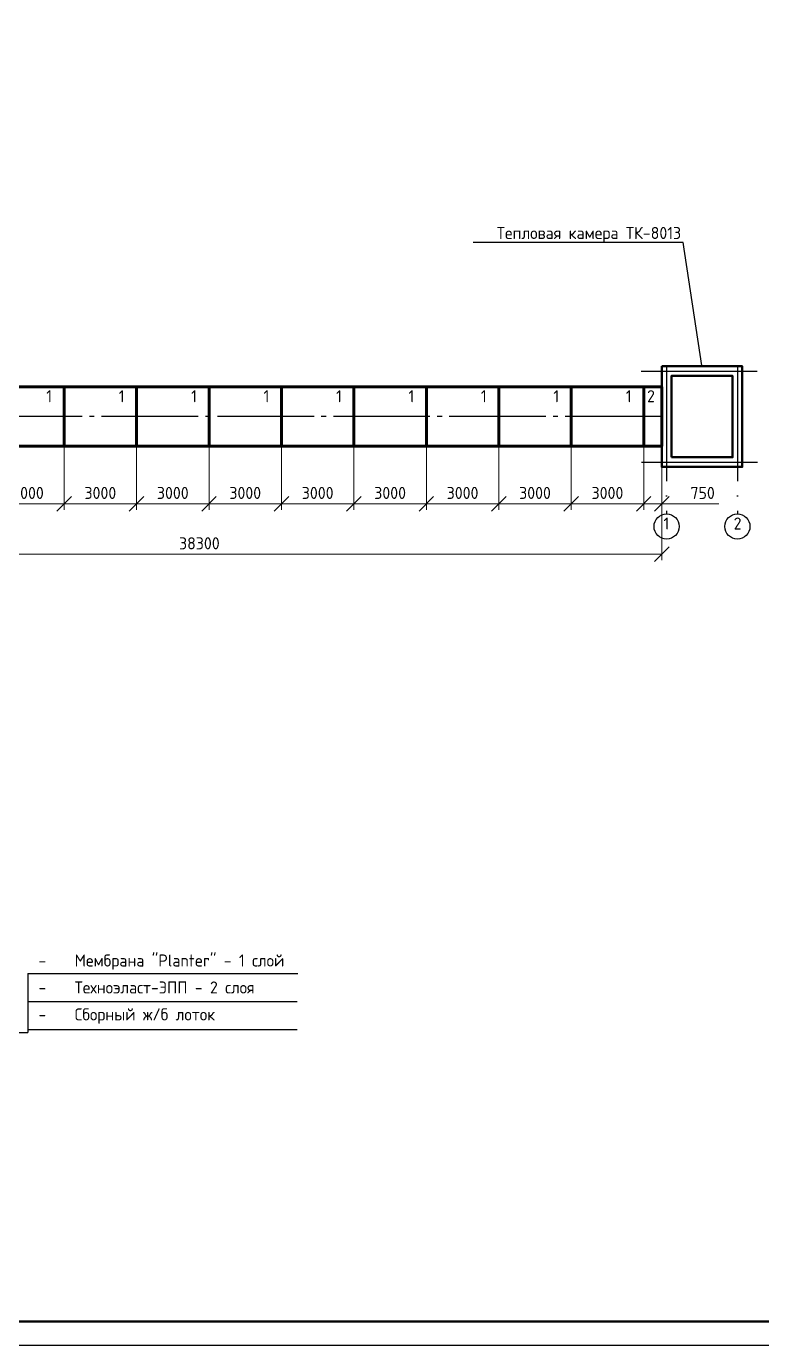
# Model space of a CAD drawing. Header units: metres. Extents: x 1563 to 4966, y -517 to 1463.
# Drawn here: x 3030.3 to 3182.5, y -341.5 to -68.4 of the extents above; entities that cross this region are included whole.
import ezdxf
from ezdxf import colors
from ezdxf.entities.mleader import LeaderData, LeaderLine
from ezdxf.enums import TextEntityAlignment as Align
from ezdxf.math import Vec2, Vec3

# ---------------------------------------------------------------- set-up
doc = ezdxf.new("R2010")
doc.units = ezdxf.units.M
doc.linetypes.add('ACAD_ISO04W100', pattern=[30, 24, -3, 0, -3])
doc.linetypes.add('DASHDOT_axis', pattern=[24, 20, -1.5, 1, -1.5])
doc.layers.add('Основной', color=1, linetype='Continuous', lineweight=60)
doc.layers.add('Форматы', color=7, linetype='Continuous')
doc.styles.add('GOST', font='GOST.shx', dxfattribs={"oblique": 15})
doc.styles.get("Standard").update_dxf_attribs({"font": 'GOST Common.ttf'})
doc.dimstyles.new('М 1 к 200', dxfattribs={"dimtxt": 3.5, "dimasz": 3, "dimexe": 1.25, "dimexo": 0, "dimgap": 1, "dimtad": 1, "dimdec": 0, "dimlfac": 200, "dimzin": 0, "dimdsep": 46, "dimtxsty": 'GOST', "dimblk": 'OBLIQUE', "dimcen": 5, "dimclrd": 256, "dimclre": 256, "dimclrt": 256, "dimazin": 2, "dimtfac": 1, "dimtdec": 0, "dimtmove": 0, "dimatfit": 3, "dimldrblk": 'NONE', "dimfxl": 1.25, "dimtolj": 1, "dimtzin": 0, "dimlwd": 20, "dimlwe": 20, "dimarcsym": 2})

# ---------------------------------------------------------------- blocks, each defined once
blk = doc.blocks.new('*U190')
at = {"layer": 'Основной'}
blk.add_lwpolyline([(-7.4, 0), (17.2, 0), (17.2, 30), (-7.4, 30)], close=True, dxfattribs=at)
at = {"flags": 1}
for tag, p in [('ПОЗИЦИЯ', (25.33, 28.45)), ('НАИМЕНОВАНИЕ', (25.38, 24.91)), ('ОБОЗНАЧЕНИЕ', (25.38, 21.03)), ('МАСССА_ЕД.,КГ.', (25.59, 17.11)), ('ПРИМЕЧАНИЕ', (25.77, 13.13))]:
    blk.add_attdef(tag, p, '', height=2.5, dxfattribs=at)
blk = doc.blocks.new('*U191')
at = {"layer": 'Основной'}
blk.add_lwpolyline([(-7.4, 22.5), (17.2, 22.5), (17.2, 30), (-7.4, 30)], close=True, dxfattribs=at)
at = {"flags": 1}
for tag, p in [('ПОЗИЦИЯ', (25.33, 28.45)), ('НАИМЕНОВАНИЕ', (25.38, 24.91)), ('ОБОЗНАЧЕНИЕ', (25.38, 21.03)), ('МАСССА_ЕД.,КГ.', (25.59, 17.11)), ('ПРИМЕЧАНИЕ', (25.77, 13.13))]:
    blk.add_attdef(tag, p, '', height=2.5, dxfattribs=at)
blk = doc.blocks.new('_Oblique')
at = {"color": 0, "linetype": 'ByBlock', "lineweight": -2}
blk.add_line((-0.5, -0.5), (0.5, 0.5), dxfattribs=at)
blk = doc.blocks.new('*D202')
at = {"lineweight": 20, "transparency": 16777216}
for p, q in [((3158.07, -149.16), (3158.07, -168.47)), ((3161.82, -149.16), (3161.82, -168.47)), ((3158.07, -167.22), (3161.82, -167.22)), ((3161.82, -167.22), (3173.65, -167.22))]:
    blk.add_line(p, q, dxfattribs=at)
at = {"layer": 'Defpoints', "color": 0, "lineweight": 50, "transparency": 16777216}
for p in [(3158.07, -149.16), (3161.82, -149.16), (3158.07, -167.22)]:
    blk.add_point(p, dxfattribs=at)
at = {"lineweight": 20, "transparency": 16777216, "xscale": 3, "yscale": 3, "zscale": 3, "rotation": 180}
blk.add_blockref('_Oblique', (3158.07, -167.22), dxfattribs=at)
at = {"lineweight": 20, "transparency": 16777216, "xscale": 3, "yscale": 3, "zscale": 3}
blk.add_blockref('_Oblique', (3161.82, -167.22), dxfattribs=at)
at = {"lineweight": 50, "transparency": 16777216, "insert": (3170.28, -164.97), "char_height": 2.5, "attachment_point": 5, "bg_fill": 3, "box_fill_scale": 1.1, "bg_fill_color": 256, "bg_fill_true_color": 13158600, "bg_fill_transparency": 0}
blk.add_mtext('\\A1;750', dxfattribs=at)
blk = doc.blocks.new('_None')
blk = doc.blocks.new('*D203')
at = {"lineweight": 20, "transparency": 16777216}
for p, q in [((3143.07, -149.16), (3143.07, -168.47)), ((3158.07, -149.16), (3158.07, -168.47)), ((3158.07, -167.22), (3143.07, -167.22))]:
    blk.add_line(p, q, dxfattribs=at)
at = {"layer": 'Defpoints', "color": 0, "lineweight": 50, "transparency": 16777216}
for p in [(3143.07, -149.16), (3158.07, -149.16), (3143.07, -167.22)]:
    blk.add_point(p, dxfattribs=at)
at = {"lineweight": 20, "transparency": 16777216, "xscale": 3, "yscale": 3, "zscale": 3, "rotation": 180}
blk.add_blockref('_Oblique', (3143.07, -167.22), dxfattribs=at)
at = {"lineweight": 20, "transparency": 16777216, "xscale": 3, "yscale": 3, "zscale": 3}
blk.add_blockref('_Oblique', (3158.07, -167.22), dxfattribs=at)
at = {"lineweight": 50, "transparency": 16777216, "insert": (3150.57, -164.97), "char_height": 2.5, "attachment_point": 5, "bg_fill": 3, "box_fill_scale": 1.1, "bg_fill_color": 256, "bg_fill_true_color": 13158600, "bg_fill_transparency": 0}
blk.add_mtext('\\A1;3000', dxfattribs=at)
blk = doc.blocks.new('*D204')
at = {"lineweight": 20, "transparency": 16777216}
for p, q in [((3128.07, -149.16), (3128.07, -168.47)), ((3143.07, -149.16), (3143.07, -168.47)), ((3143.07, -167.22), (3128.07, -167.22))]:
    blk.add_line(p, q, dxfattribs=at)
at = {"layer": 'Defpoints', "color": 0, "lineweight": 50, "transparency": 16777216}
for p in [(3128.07, -149.16), (3143.07, -149.16), (3128.07, -167.22)]:
    blk.add_point(p, dxfattribs=at)
at = {"lineweight": 20, "transparency": 16777216, "xscale": 3, "yscale": 3, "zscale": 3, "rotation": 180}
blk.add_blockref('_Oblique', (3128.07, -167.22), dxfattribs=at)
at = {"lineweight": 20, "transparency": 16777216, "xscale": 3, "yscale": 3, "zscale": 3}
blk.add_blockref('_Oblique', (3143.07, -167.22), dxfattribs=at)
at = {"lineweight": 50, "transparency": 16777216, "insert": (3135.57, -164.97), "char_height": 2.5, "attachment_point": 5, "bg_fill": 3, "box_fill_scale": 1.1, "bg_fill_color": 256, "bg_fill_true_color": 13158600, "bg_fill_transparency": 0}
blk.add_mtext('\\A1;3000', dxfattribs=at)
blk = doc.blocks.new('*D205')
at = {"lineweight": 20, "transparency": 16777216}
for p, q in [((3113.07, -149.16), (3113.07, -168.47)), ((3128.07, -149.16), (3128.07, -168.47)), ((3128.07, -167.22), (3113.07, -167.22))]:
    blk.add_line(p, q, dxfattribs=at)
at = {"layer": 'Defpoints', "color": 0, "lineweight": 50, "transparency": 16777216}
for p in [(3113.07, -149.16), (3128.07, -149.16), (3113.07, -167.22)]:
    blk.add_point(p, dxfattribs=at)
at = {"lineweight": 20, "transparency": 16777216, "xscale": 3, "yscale": 3, "zscale": 3, "rotation": 180}
blk.add_blockref('_Oblique', (3113.07, -167.22), dxfattribs=at)
at = {"lineweight": 20, "transparency": 16777216, "xscale": 3, "yscale": 3, "zscale": 3}
blk.add_blockref('_Oblique', (3128.07, -167.22), dxfattribs=at)
at = {"lineweight": 50, "transparency": 16777216, "insert": (3120.57, -164.97), "char_height": 2.5, "attachment_point": 5, "bg_fill": 3, "box_fill_scale": 1.1, "bg_fill_color": 256, "bg_fill_true_color": 13158600, "bg_fill_transparency": 0}
blk.add_mtext('\\A1;3000', dxfattribs=at)
blk = doc.blocks.new('*D206')
at = {"lineweight": 20, "transparency": 16777216}
for p, q in [((3098.07, -155.31), (3098.07, -168.47)), ((3113.07, -155.31), (3113.07, -168.47)), ((3098.07, -167.22), (3113.07, -167.22))]:
    blk.add_line(p, q, dxfattribs=at)
at = {"layer": 'Defpoints', "color": 0, "lineweight": 50, "transparency": 16777216}
for p in [(3098.07, -155.31), (3113.07, -155.31), (3113.07, -167.22)]:
    blk.add_point(p, dxfattribs=at)
at = {"lineweight": 20, "transparency": 16777216, "xscale": 3, "yscale": 3, "zscale": 3, "rotation": 180}
blk.add_blockref('_Oblique', (3098.07, -167.22), dxfattribs=at)
at = {"lineweight": 20, "transparency": 16777216, "xscale": 3, "yscale": 3, "zscale": 3}
blk.add_blockref('_Oblique', (3113.07, -167.22), dxfattribs=at)
at = {"lineweight": 50, "transparency": 16777216, "insert": (3105.57, -164.97), "char_height": 2.5, "attachment_point": 5, "bg_fill": 3, "box_fill_scale": 1.1, "bg_fill_color": 256, "bg_fill_true_color": 13158600, "bg_fill_transparency": 0}
blk.add_mtext('\\A1;3000', dxfattribs=at)
blk = doc.blocks.new('*D207')
at = {"lineweight": 20, "transparency": 16777216}
for p, q in [((3083.07, -155.31), (3083.07, -168.47)), ((3098.07, -155.31), (3098.07, -168.47)), ((3083.07, -167.22), (3098.07, -167.22))]:
    blk.add_line(p, q, dxfattribs=at)
at = {"layer": 'Defpoints', "color": 0, "lineweight": 50, "transparency": 16777216}
for p in [(3083.07, -155.31), (3098.07, -155.31), (3098.07, -167.22)]:
    blk.add_point(p, dxfattribs=at)
at = {"lineweight": 20, "transparency": 16777216, "xscale": 3, "yscale": 3, "zscale": 3, "rotation": 180}
blk.add_blockref('_Oblique', (3083.07, -167.22), dxfattribs=at)
at = {"lineweight": 20, "transparency": 16777216, "xscale": 3, "yscale": 3, "zscale": 3}
blk.add_blockref('_Oblique', (3098.07, -167.22), dxfattribs=at)
at = {"lineweight": 50, "transparency": 16777216, "insert": (3090.57, -164.97), "char_height": 2.5, "attachment_point": 5, "bg_fill": 3, "box_fill_scale": 1.1, "bg_fill_color": 256, "bg_fill_true_color": 13158600, "bg_fill_transparency": 0}
blk.add_mtext('\\A1;3000', dxfattribs=at)
blk = doc.blocks.new('*D208')
at = {"lineweight": 20, "transparency": 16777216}
for p, q in [((3068.07, -155.31), (3068.07, -168.47)), ((3083.07, -155.31), (3083.07, -168.47)), ((3068.07, -167.22), (3083.07, -167.22))]:
    blk.add_line(p, q, dxfattribs=at)
at = {"layer": 'Defpoints', "color": 0, "lineweight": 50, "transparency": 16777216}
for p in [(3068.07, -155.31), (3083.07, -155.31), (3083.07, -167.22)]:
    blk.add_point(p, dxfattribs=at)
at = {"lineweight": 20, "transparency": 16777216, "xscale": 3, "yscale": 3, "zscale": 3, "rotation": 180}
blk.add_blockref('_Oblique', (3068.07, -167.22), dxfattribs=at)
at = {"lineweight": 20, "transparency": 16777216, "xscale": 3, "yscale": 3, "zscale": 3}
blk.add_blockref('_Oblique', (3083.07, -167.22), dxfattribs=at)
at = {"lineweight": 50, "transparency": 16777216, "insert": (3075.57, -164.97), "char_height": 2.5, "attachment_point": 5, "bg_fill": 3, "box_fill_scale": 1.1, "bg_fill_color": 256, "bg_fill_true_color": 13158600, "bg_fill_transparency": 0}
blk.add_mtext('\\A1;3000', dxfattribs=at)
blk = doc.blocks.new('*D209')
at = {"lineweight": 20, "transparency": 16777216}
for p, q in [((3053.07, -155.31), (3053.07, -168.47)), ((3068.07, -155.31), (3068.07, -168.47)), ((3053.07, -167.22), (3068.07, -167.22))]:
    blk.add_line(p, q, dxfattribs=at)
at = {"layer": 'Defpoints', "color": 0, "lineweight": 50, "transparency": 16777216}
for p in [(3053.07, -155.31), (3068.07, -155.31), (3068.07, -167.22)]:
    blk.add_point(p, dxfattribs=at)
at = {"lineweight": 20, "transparency": 16777216, "xscale": 3, "yscale": 3, "zscale": 3, "rotation": 180}
blk.add_blockref('_Oblique', (3053.07, -167.22), dxfattribs=at)
at = {"lineweight": 20, "transparency": 16777216, "xscale": 3, "yscale": 3, "zscale": 3}
blk.add_blockref('_Oblique', (3068.07, -167.22), dxfattribs=at)
at = {"lineweight": 50, "transparency": 16777216, "insert": (3060.57, -164.97), "char_height": 2.5, "attachment_point": 5, "bg_fill": 3, "box_fill_scale": 1.1, "bg_fill_color": 256, "bg_fill_true_color": 13158600, "bg_fill_transparency": 0}
blk.add_mtext('\\A1;3000', dxfattribs=at)
blk = doc.blocks.new('*D210')
at = {"lineweight": 20, "transparency": 16777216}
for p, q in [((3038.07, -155.31), (3038.07, -168.47)), ((3053.07, -155.31), (3053.07, -168.47)), ((3038.07, -167.22), (3053.07, -167.22))]:
    blk.add_line(p, q, dxfattribs=at)
at = {"layer": 'Defpoints', "color": 0, "lineweight": 50, "transparency": 16777216}
for p in [(3038.07, -155.31), (3053.07, -155.31), (3053.07, -167.22)]:
    blk.add_point(p, dxfattribs=at)
at = {"lineweight": 20, "transparency": 16777216, "xscale": 3, "yscale": 3, "zscale": 3, "rotation": 180}
blk.add_blockref('_Oblique', (3038.07, -167.22), dxfattribs=at)
at = {"lineweight": 20, "transparency": 16777216, "xscale": 3, "yscale": 3, "zscale": 3}
blk.add_blockref('_Oblique', (3053.07, -167.22), dxfattribs=at)
at = {"lineweight": 50, "transparency": 16777216, "insert": (3045.57, -164.97), "char_height": 2.5, "attachment_point": 5, "bg_fill": 3, "box_fill_scale": 1.1, "bg_fill_color": 256, "bg_fill_true_color": 13158600, "bg_fill_transparency": 0}
blk.add_mtext('\\A1;3000', dxfattribs=at)
blk = doc.blocks.new('*D211')
at = {"lineweight": 20, "transparency": 16777216}
for p, q in [((3023.07, -155.31), (3023.07, -168.47)), ((3038.07, -155.31), (3038.07, -168.47)), ((3023.07, -167.22), (3038.07, -167.22))]:
    blk.add_line(p, q, dxfattribs=at)
at = {"layer": 'Defpoints', "color": 0, "lineweight": 50, "transparency": 16777216}
for p in [(3023.07, -155.31), (3038.07, -155.31), (3038.07, -167.22)]:
    blk.add_point(p, dxfattribs=at)
at = {"lineweight": 20, "transparency": 16777216, "xscale": 3, "yscale": 3, "zscale": 3, "rotation": 180}
blk.add_blockref('_Oblique', (3023.07, -167.22), dxfattribs=at)
at = {"lineweight": 20, "transparency": 16777216, "xscale": 3, "yscale": 3, "zscale": 3}
blk.add_blockref('_Oblique', (3038.07, -167.22), dxfattribs=at)
at = {"lineweight": 50, "transparency": 16777216, "insert": (3030.57, -164.97), "char_height": 2.5, "attachment_point": 5, "bg_fill": 3, "box_fill_scale": 1.1, "bg_fill_color": 256, "bg_fill_true_color": 13158600, "bg_fill_transparency": 0}
blk.add_mtext('\\A1;3000', dxfattribs=at)
blk = doc.blocks.new('*D265')
at = {"lineweight": 20, "transparency": 16777216}
for p, q in [((2970.32, -149.16), (2970.32, -178.9)), ((3161.82, -149.16), (3161.82, -178.9)), ((3161.82, -177.65), (2970.32, -177.65))]:
    blk.add_line(p, q, dxfattribs=at)
at = {"layer": 'Defpoints', "color": 0, "lineweight": 50, "transparency": 16777216}
for p in [(2970.32, -149.16), (3161.82, -149.16), (2970.32, -177.65)]:
    blk.add_point(p, dxfattribs=at)
at = {"lineweight": 20, "transparency": 16777216, "xscale": 3, "yscale": 3, "zscale": 3, "rotation": 180}
blk.add_blockref('_Oblique', (2970.32, -177.65), dxfattribs=at)
at = {"lineweight": 20, "transparency": 16777216, "xscale": 3, "yscale": 3, "zscale": 3}
blk.add_blockref('_Oblique', (3161.82, -177.65), dxfattribs=at)
at = {"lineweight": 50, "transparency": 16777216, "insert": (3066.07, -175.4), "char_height": 2.5, "attachment_point": 5, "bg_fill": 3, "box_fill_scale": 1.1, "bg_fill_color": 256, "bg_fill_true_color": 13158600, "bg_fill_transparency": 0}
blk.add_mtext('\\A1;38300', dxfattribs=at)
blk = doc.blocks.new('*U326')
blk.add_lwpolyline([(0, 123), (1189, 123), (1189, -297), (0, -297)], close=True)
at = {"const_width": 0.5}
blk.add_lwpolyline([(20, 118), (1184, 118), (1184, -292), (20, -292)], close=True, dxfattribs=at)
blk.add_attdef('РАЗРАБОТАЛ', text='', height=2.5).set_placement((1019.5, -264.22), align=Align.MIDDLE_LEFT)
at = {"flags": 8}
for tag, height, p in [('ДАТА', 2.5, (1059.07, -264.4)), ('ЛИСТ', 3, (1155.39, -271.92)), ('ЛИСТОВ', 3, (1172.89, -271.92)), ('ФОРМАТ', 3, (1149.97, -294.75))]:
    blk.add_attdef(tag, text='', height=height, dxfattribs=at).set_placement(p, align=Align.MIDDLE_CENTER)
blk.add_attdef('ПРОВЕРИЛ', (1019.75, -270.73), '', height=2.5)
at = {"lineweight": 30, "flags": 104}
for tag, p in [('ТЕПЛОВЫЕ_СЕТИ', (1099, -269.5)), ('ИМЯ_ЧЕРТЕЖА', (1099, -284.5))]:
    blk.add_attdef(tag, text='', height=3, dxfattribs=at).set_placement(p, align=Align.MIDDLE_CENTER)

msp = doc.modelspace()

# ---------------------------------------------------------------- linework, layer by layer
at = {"color": 7, "linetype": 'ACAD_ISO04W100'}
for p, q in [((3162.8218, -138.5548), (3162.8218, -169.3114)), ((3177.4718, -138.5548), (3177.4718, -169.3114)), ((3157.5581, -139.7362), (3182.4928, -139.7362)), ((3157.6534, -158.5862), (3182.4928, -158.5862))]:
    msp.add_line(p, q, dxfattribs=at)
at = {"lineweight": 30, "ltscale": 0.5}
for p, q in [((3030.5507, -264.4506), (3086.4379, -264.4506)), ((3030.5507, -264.4536), (3030.5507, -276.6937)), ((3086.3322, -270.2984), (3030.5507, -270.2984)), ((3015.6055, -276.6937), (3030.5507, -276.6937)), ((3086.333, -276.1432), (3030.5515, -276.1432))]:
    msp.add_line(p, q, dxfattribs=at)
at = {"color": 7, "lineweight": 50}
for points in [[(3161.8218, -138.7362), (3178.4718, -138.7362), (3178.4718, -159.5862), (3161.8218, -159.5862)], [(3163.8218, -157.5862), (3176.4718, -157.5862), (3176.4718, -140.7362), (3163.8218, -140.7362)]]:
    msp.add_lwpolyline(points, close=True, dxfattribs=at)
at = {"color": 7}
for centre in [(3162.8218, -171.9173), (3177.4718, -171.9173)]:
    msp.add_circle(centre, 2.6058, dxfattribs=at)

# ---------------------------------------------------------------- block references
at = {"layer": 'Основной', "xscale": 0.4999999999999996, "yscale": 0.4999999999999996, "zscale": 0.4999999999999996, "rotation": 270}
for name, p in [('*U190', (3023.0718, -146.7112)), ('*U190', (3038.0718, -146.7112)), ('*U190', (3053.0718, -146.7112)), ('*U190', (3068.0718, -146.7112)), ('*U190', (3083.0718, -146.7112)), ('*U190', (3098.0718, -146.7112)), ('*U190', (3113.0718, -146.7112)), ('*U190', (3128.0718, -146.7112)), ('*U190', (3143.0718, -146.7112)), ('*U191', (3146.8218, -146.7112))]:
    msp.add_blockref(name, p, dxfattribs=at)

# ---------------------------------------------------------------- texts
at = {"lineweight": 50, "char_height": 2.5, "attachment_point": 3}
for s, insert in [('\\pxr1;1', (3038.0718, -143.6962)), ('\\pxr1;1', (3053.0718, -143.6962)), ('\\pxr1;1', (3068.0718, -143.6962)), ('\\pxr1;1', (3083.0718, -143.6962)), ('\\pxr1;1', (3098.0718, -143.6962)), ('\\pxr1;1', (3113.0718, -143.6962)), ('\\pxr1;1', (3128.0718, -143.6962)), ('\\pxr1;1', (3143.0718, -143.6962)), ('\\pxr1;1', (3158.0718, -143.6962)), ('\\pxr1;2', (3162.8961, -143.6962))]:
    msp.add_mtext_dynamic_manual_height_columns(s, width=15, gutter_width=12.5, heights=[0], dxfattribs=dict(at, insert=insert))
at = {"color": 7, "char_height": 2.5}
for s, insert, attachment_point in [('\\pxqc;{\\C0;1}', (3164.062, -170.0495), 3), ('\\pxqc;{\\C0;2}', (3176.2316, -170.0495), 1)]:
    msp.add_mtext_dynamic_manual_height_columns(s, width=2.562996, gutter_width=2.5, heights=[0], dxfattribs=dict(at, insert=insert, attachment_point=attachment_point))
at = {"insert": (3030.2492, -260.5207), "char_height": 2.5, "width": 56.394719, "attachment_point": 1, "line_spacing_factor": 1.338662}
msp.add_mtext('\\pi-7.5,l10,t10;-^IМембрана "Planter" - 1 слой\\P-^IТехноэласт-ЭПП - 2 слоя\\P-^IСборный ж/б лоток ', dxfattribs=at)

# ---------------------------------------------------------------- next in the draw order: leaders
ml = msp.add_multileader_mtext('Standard')
ml.set_content('Тепловая камера ТК-8013', color=256)
ml.set_leader_properties()
ml.build(insert=Vec2(0, 0))
ml.multileader.update_dxf_attribs({"text_left_attachment_type": 6, "text_right_attachment_type": 6, "dogleg_length": 0.36, "arrow_head_size": 0.18})
ctx = ml.context
ctx.base_point, ctx.char_height, ctx.arrow_head_size, ctx.landing_gap_size, ctx.plane_origin = Vec3(3126.5241, -113.1515), 2.5, 0.18, 0.09, Vec3(3160.2351, -157.1413)
ctx.left_attachment, ctx.right_attachment, ctx.text_align_type = 6, 6, 2
notes = []
notes.append((ctx, [(0, (1, 1, 0), (3166.2762, -113.1515), (-1, 0), 0.36, [(0, [(3170.1468, -138.7362)], 0, [])])]))
ctx.mtext.insert, ctx.mtext.width, ctx.mtext.alignment, ctx.mtext.flow_direction = Vec3(3165.8262, -109.9015), 44.240397, 3, 5
ctx.mtext.has_bg_fill, ctx.mtext.bg_color, ctx.mtext.bg_scale_factor, ctx.mtext.bg_transparency, ctx.mtext.use_window_bg_color = 1, -1027028792, 1.5, 0, 1
for ctx, leaders in notes:
    for number, flags, end, landing, length, lines in leaders:
        leader = LeaderData()
        leader.index, (leader.has_last_leader_line, leader.has_dogleg_vector, leader.attachment_direction) = number, flags
        leader.last_leader_point, leader.dogleg_vector, leader.dogleg_length = Vec3(end), Vec3(landing), length
        for number, points, colour, breaks in lines:
            line = LeaderLine()
            line.index, line.vertices, line.color, line.breaks = number, Vec3.list(points), colors.encode_raw_color(colour), breaks
            leader.lines.append(line)
        ctx.leaders.append(leader)

# ---------------------------------------------------------------- next in the draw order: linework, layer by layer
at = {"color": 2, "linetype": 'DASHDOT_axis', "lineweight": 25}
msp.add_lwpolyline([(3161.8218, -149.1612), (2970.3218, -149.1612), (2970.3218, -134.6612), (2940.3218, -134.6612), (2875.3218, -134.6612), (2875.3218, -119.6612), (2855.3218, -119.6612), (2855.3218, -134.6612), (2789.8218, -134.6612), (2696.8218, -134.6612), (2638.8218, -134.6612), (2627.3218, -134.6612), (2627.3218, -124.6612), (2615.8218, -124.6612), (2284.3218, -124.6612)], dxfattribs=at)

# ---------------------------------------------------------------- next in the draw order: dimensions: what is measured, and where the dimension line sits
at = {"lineweight": 50}
dim = msp.add_linear_dim(base=(3158.0718, -167.2166), p1=(3161.8218, -149.1612), p2=(3158.0718, -149.1612), dimstyle='М 1 к 200', override={"dimtxt": 2.5, "dimtxsty": 'Standard', "dimtfill": 1}, dxfattribs=at)
dim.commit()
dim.dimension.update_dxf_attribs({"geometry": '*D202', "text_midpoint": (3170.2847, -167.2166), "dimtype": 160})

# ---------------------------------------------------------------- next in the draw order: dimensions: what is measured, and where the dimension line sits
dim = msp.add_linear_dim(base=(3143.0718, -167.2166), p1=(3158.0718, -149.1612), p2=(3143.0718, -149.1612), dimstyle='М 1 к 200', override={"dimtxt": 2.5, "dimtxsty": 'Standard', "dimtfill": 1}, dxfattribs=at)
dim.commit()
dim.dimension.update_dxf_attribs({"geometry": '*D203', "text_midpoint": (3150.5718, -164.9666)})

# ---------------------------------------------------------------- next in the draw order: dimensions: what is measured, and where the dimension line sits
dim = msp.add_linear_dim(base=(3128.0718, -167.2166), p1=(3143.0718, -149.1612), p2=(3128.0718, -149.1612), dimstyle='М 1 к 200', override={"dimtxt": 2.5, "dimtxsty": 'Standard', "dimtfill": 1}, dxfattribs=at)
dim.commit()
dim.dimension.update_dxf_attribs({"geometry": '*D204', "text_midpoint": (3135.5718, -164.9666)})

# ---------------------------------------------------------------- next in the draw order: dimensions: what is measured, and where the dimension line sits
dim = msp.add_linear_dim(base=(3113.0718, -167.2166), p1=(3128.0718, -149.1612), p2=(3113.0718, -149.1612), dimstyle='М 1 к 200', override={"dimtxt": 2.5, "dimtxsty": 'Standard', "dimtfill": 1}, dxfattribs=at)
dim.commit()
dim.dimension.update_dxf_attribs({"geometry": '*D205', "text_midpoint": (3120.5718, -164.9666)})

# ---------------------------------------------------------------- next in the draw order: dimensions: what is measured, and where the dimension line sits
dim = msp.add_linear_dim(base=(3113.0718, -167.2166), p1=(3098.0718, -155.3112), p2=(3113.0718, -155.3112), dimstyle='М 1 к 200', override={"dimtxt": 2.5, "dimtxsty": 'Standard', "dimtfill": 1}, dxfattribs=at)
dim.commit()
dim.dimension.update_dxf_attribs({"geometry": '*D206', "text_midpoint": (3105.5718, -164.9666)})

# ---------------------------------------------------------------- next in the draw order: dimensions: what is measured, and where the dimension line sits
dim = msp.add_linear_dim(base=(3098.0718, -167.2166), p1=(3083.0718, -155.3112), p2=(3098.0718, -155.3112), dimstyle='М 1 к 200', override={"dimtxt": 2.5, "dimtxsty": 'Standard', "dimtfill": 1}, dxfattribs=at)
dim.commit()
dim.dimension.update_dxf_attribs({"geometry": '*D207', "text_midpoint": (3090.5718, -164.9666)})

# ---------------------------------------------------------------- next in the draw order: dimensions: what is measured, and where the dimension line sits
dim = msp.add_linear_dim(base=(3083.0718, -167.2166), p1=(3068.0718, -155.3112), p2=(3083.0718, -155.3112), dimstyle='М 1 к 200', override={"dimtxt": 2.5, "dimtxsty": 'Standard', "dimtfill": 1}, dxfattribs=at)
dim.commit()
dim.dimension.update_dxf_attribs({"geometry": '*D208', "text_midpoint": (3075.5718, -164.9666)})

# ---------------------------------------------------------------- next in the draw order: dimensions: what is measured, and where the dimension line sits
dim = msp.add_linear_dim(base=(3068.0718, -167.2166), p1=(3053.0718, -155.3112), p2=(3068.0718, -155.3112), dimstyle='М 1 к 200', override={"dimtxt": 2.5, "dimtxsty": 'Standard', "dimtfill": 1}, dxfattribs=at)
dim.commit()
dim.dimension.update_dxf_attribs({"geometry": '*D209', "text_midpoint": (3060.5718, -164.9666)})

# ---------------------------------------------------------------- next in the draw order: dimensions: what is measured, and where the dimension line sits
dim = msp.add_linear_dim(base=(3053.0718, -167.2166), p1=(3038.0718, -155.3112), p2=(3053.0718, -155.3112), dimstyle='М 1 к 200', override={"dimtxt": 2.5, "dimtxsty": 'Standard', "dimtfill": 1}, dxfattribs=at)
dim.commit()
dim.dimension.update_dxf_attribs({"geometry": '*D210', "text_midpoint": (3045.5718, -164.9666)})

# ---------------------------------------------------------------- next in the draw order: dimensions: what is measured, and where the dimension line sits
dim = msp.add_linear_dim(base=(3038.0718, -167.2166), p1=(3023.0718, -155.3112), p2=(3038.0718, -155.3112), dimstyle='М 1 к 200', override={"dimtxt": 2.5, "dimtxsty": 'Standard', "dimtfill": 1}, dxfattribs=at)
dim.commit()
dim.dimension.update_dxf_attribs({"geometry": '*D211', "text_midpoint": (3030.5718, -164.9666)})

# ---------------------------------------------------------------- next in the draw order: dimensions: what is measured, and where the dimension line sits
dim = msp.add_linear_dim(base=(2970.3218, -177.6542), p1=(3161.8218, -149.1612), p2=(2970.3218, -149.1612), dimstyle='М 1 к 200', override={"dimtxt": 2.5, "dimtxsty": 'Standard', "dimtfill": 1}, dxfattribs=at)
dim.commit()
dim.dimension.update_dxf_attribs({"geometry": '*D265', "text_midpoint": (3066.0718, -175.4042)})

# ---------------------------------------------------------------- next in the draw order: block references
at = {"layer": 'Форматы'}
msp.add_blockref('*U326', (2219.8713, -44.4979), dxfattribs=at)

doc.saveas('drawing.dxf')
